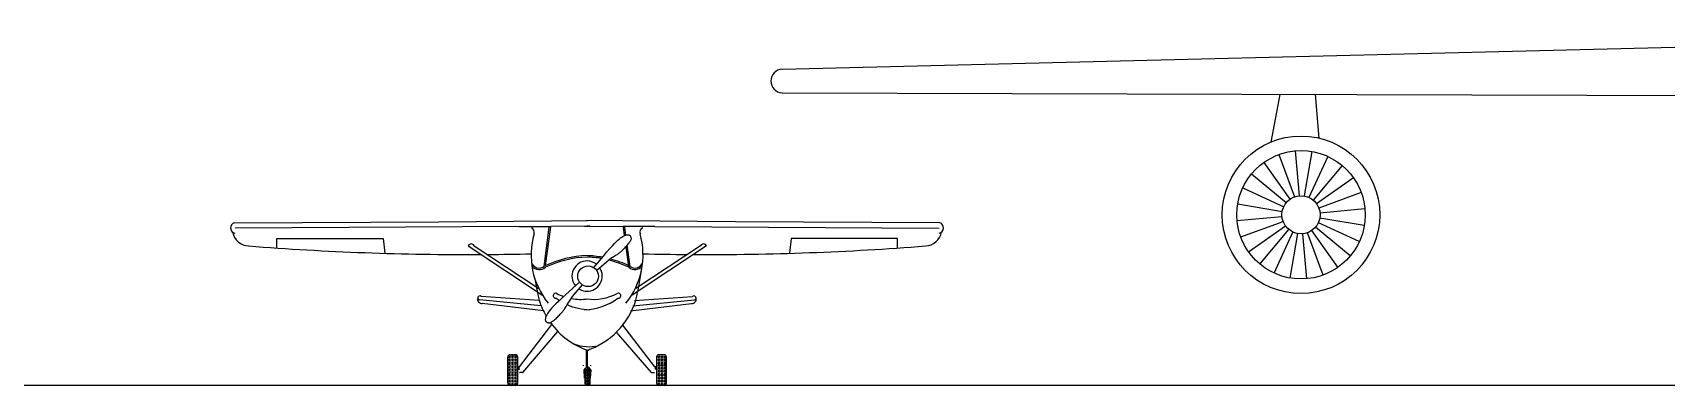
# Model space of a CAD drawing. Extents: x -166 to 11, y 0 to 66.
# Drawn here: x -142.94 to -121.16, y 49.87 to 54.57 of the extents above; entities that cross this region are included whole.
import ezdxf

# ---------------------------------------------------------------- set-up
doc = ezdxf.new("R2010")
doc.units = 0
doc.layers.get('0').update_dxf_attribs({"linetype": 'CONTINUOUS'})
doc.layers.add('AVION', color=7, linetype='CONTINUOUS')

# ---------------------------------------------------------------- blocks, each defined once
blk = doc.blocks.new('*X26')
at = {"color": 0}
for p, q in [((10.053, 1.625), (10.062, 1.625)), ((10.053, 1.562), (10.062, 1.562)), ((10.053, 1.5), (10.062, 1.5)), ((10.053, 1.438), (10.062, 1.438)), ((10.062, 1.625), (10.071, 1.634)), ((10.062, 1.562), (10.074, 1.574)), ((10.062, 1.5), (10.074, 1.511)), ((10.062, 1.438), (10.074, 1.449)), ((10.062, 1.375), (10.074, 1.386)), ((10.114, 1.614), (10.124, 1.624)), ((10.114, 1.551), (10.125, 1.562)), ((10.114, 1.489), (10.125, 1.5)), ((10.114, 1.426), (10.125, 1.438)), ((10.125, 1.562), (10.16, 1.562)), ((10.125, 1.5), (10.16, 1.5)), ((10.125, 1.438), (10.16, 1.438)), ((10.053, 1.375), (10.062, 1.375)), ((10.053, 1.312), (10.062, 1.312)), ((10.053, 1.25), (10.062, 1.25)), ((10.053, 1.188), (10.062, 1.188)), ((10.053, 1.125), (10.062, 1.125)), ((10.053, 1.062), (10.062, 1.062)), ((10.053, 1), (10.062, 1)), ((10.062, 1.312), (10.074, 1.324)), ((10.062, 1.25), (10.074, 1.261)), ((10.062, 1.188), (10.074, 1.199)), ((10.062, 1.125), (10.074, 1.136)), ((10.062, 1.062), (10.074, 1.074)), ((10.062, 1), (10.074, 1.011)), ((10.114, 1.364), (10.125, 1.375)), ((10.114, 1.301), (10.125, 1.312)), ((10.114, 1.239), (10.125, 1.25)), ((10.114, 1.176), (10.125, 1.188)), ((10.114, 1.114), (10.125, 1.125)), ((10.114, 1.051), (10.125, 1.062)), ((10.114, 0.989), (10.125, 1)), ((10.125, 1.375), (10.16, 1.375)), ((10.125, 1.312), (10.16, 1.312)), ((10.125, 1.25), (10.16, 1.25)), ((10.125, 1.188), (10.16, 1.188)), ((10.125, 1.125), (10.16, 1.125)), ((10.125, 1.062), (10.16, 1.062)), ((10.125, 1), (10.15, 1))]:
    blk.add_line(p, q, dxfattribs=at)
blk = doc.blocks.new('*X25')
at = {"color": 0}
for p, q in [((12.561, 2.125), (12.562, 2.125)), ((12.562, 2.125), (12.574, 2.136)), ((12.562, 2.062), (12.574, 2.074)), ((12.564, 2.189), (12.574, 2.199)), ((12.614, 2.239), (12.625, 2.25)), ((12.614, 2.176), (12.625, 2.188)), ((12.614, 2.114), (12.625, 2.125)), ((12.625, 2.25), (12.688, 2.25)), ((12.625, 2.188), (12.688, 2.188)), ((12.625, 2.125), (12.688, 2.125)), ((12.688, 2.25), (12.699, 2.261)), ((12.688, 2.188), (12.699, 2.199)), ((12.688, 2.125), (12.699, 2.136)), ((12.688, 2.062), (12.699, 2.074)), ((12.739, 2.239), (12.75, 2.25)), ((12.739, 2.176), (12.75, 2.188)), ((12.739, 2.114), (12.75, 2.125)), ((12.75, 2.25), (12.812, 2.25)), ((12.75, 2.188), (12.812, 2.188)), ((12.75, 2.125), (12.812, 2.125)), ((12.812, 2.25), (12.824, 2.261)), ((12.812, 2.188), (12.824, 2.199)), ((12.812, 2.125), (12.824, 2.136)), ((12.812, 2.062), (12.824, 2.074)), ((12.864, 2.239), (12.875, 2.25)), ((12.864, 2.176), (12.875, 2.188)), ((12.864, 2.114), (12.875, 2.125)), ((12.875, 2.25), (12.931, 2.25)), ((12.875, 2.188), (12.938, 2.188)), ((12.875, 2.125), (12.938, 2.125)), ((12.938, 2.188), (12.949, 2.199)), ((12.938, 2.125), (12.949, 2.136)), ((12.938, 2.062), (12.949, 2.074)), ((12.561, 2.062), (12.562, 2.062)), ((12.561, 2), (12.562, 2)), ((12.561, 1.938), (12.562, 1.938)), ((12.561, 1.875), (12.562, 1.875)), ((12.561, 1.812), (12.562, 1.812)), ((12.561, 1.75), (12.562, 1.75)), ((12.561, 1.688), (12.562, 1.688)), ((12.561, 1.625), (12.562, 1.625)), ((12.561, 1.562), (12.562, 1.562)), ((12.561, 1.5), (12.562, 1.5)), ((12.561, 1.438), (12.562, 1.438)), ((12.562, 2), (12.574, 2.011)), ((12.562, 1.938), (12.574, 1.949)), ((12.562, 1.875), (12.574, 1.886)), ((12.562, 1.812), (12.574, 1.824)), ((12.562, 1.75), (12.574, 1.761)), ((12.562, 1.688), (12.574, 1.699)), ((12.562, 1.625), (12.574, 1.636)), ((12.562, 1.562), (12.574, 1.574)), ((12.562, 1.5), (12.574, 1.511)), ((12.562, 1.438), (12.574, 1.449)), ((12.562, 1.375), (12.574, 1.386)), ((12.614, 2.051), (12.625, 2.062)), ((12.614, 1.989), (12.625, 2)), ((12.614, 1.926), (12.625, 1.938)), ((12.614, 1.864), (12.625, 1.875)), ((12.614, 1.801), (12.625, 1.812)), ((12.614, 1.739), (12.625, 1.75)), ((12.614, 1.676), (12.625, 1.688)), ((12.614, 1.614), (12.625, 1.625)), ((12.614, 1.551), (12.625, 1.562)), ((12.614, 1.489), (12.625, 1.5)), ((12.614, 1.426), (12.625, 1.438)), ((12.625, 2.062), (12.688, 2.062)), ((12.625, 2), (12.688, 2)), ((12.625, 1.938), (12.688, 1.938)), ((12.625, 1.875), (12.688, 1.875)), ((12.625, 1.812), (12.688, 1.812)), ((12.625, 1.75), (12.688, 1.75)), ((12.625, 1.688), (12.688, 1.688)), ((12.625, 1.625), (12.688, 1.625)), ((12.625, 1.562), (12.688, 1.562)), ((12.625, 1.5), (12.688, 1.5)), ((12.625, 1.438), (12.688, 1.438)), ((12.688, 2), (12.699, 2.011)), ((12.688, 1.938), (12.699, 1.949)), ((12.688, 1.875), (12.699, 1.886)), ((12.688, 1.812), (12.699, 1.824)), ((12.688, 1.75), (12.699, 1.761)), ((12.688, 1.688), (12.699, 1.699)), ((12.688, 1.625), (12.699, 1.636)), ((12.688, 1.562), (12.699, 1.574)), ((12.688, 1.5), (12.699, 1.511)), ((12.688, 1.438), (12.699, 1.449)), ((12.688, 1.375), (12.699, 1.386)), ((12.739, 2.051), (12.75, 2.062)), ((12.739, 1.989), (12.75, 2)), ((12.739, 1.926), (12.75, 1.938)), ((12.739, 1.864), (12.75, 1.875)), ((12.739, 1.801), (12.75, 1.812)), ((12.739, 1.739), (12.75, 1.75)), ((12.739, 1.676), (12.75, 1.688)), ((12.739, 1.614), (12.75, 1.625)), ((12.739, 1.551), (12.75, 1.562)), ((12.739, 1.489), (12.75, 1.5)), ((12.739, 1.426), (12.75, 1.438)), ((12.75, 2.062), (12.812, 2.062)), ((12.75, 2), (12.812, 2)), ((12.75, 1.938), (12.812, 1.938)), ((12.75, 1.875), (12.812, 1.875)), ((12.75, 1.812), (12.812, 1.812)), ((12.75, 1.75), (12.812, 1.75)), ((12.75, 1.688), (12.812, 1.688)), ((12.75, 1.625), (12.812, 1.625)), ((12.75, 1.562), (12.812, 1.562)), ((12.75, 1.5), (12.812, 1.5)), ((12.75, 1.438), (12.812, 1.438)), ((12.812, 2), (12.824, 2.011)), ((12.812, 1.938), (12.824, 1.949)), ((12.812, 1.875), (12.824, 1.886)), ((12.812, 1.812), (12.824, 1.824)), ((12.812, 1.75), (12.824, 1.761)), ((12.812, 1.688), (12.824, 1.699)), ((12.812, 1.625), (12.824, 1.636)), ((12.812, 1.562), (12.824, 1.574)), ((12.812, 1.5), (12.824, 1.511)), ((12.812, 1.438), (12.824, 1.449)), ((12.812, 1.375), (12.824, 1.386)), ((12.864, 2.051), (12.875, 2.062)), ((12.864, 1.989), (12.875, 2)), ((12.864, 1.926), (12.875, 1.938)), ((12.864, 1.864), (12.875, 1.875)), ((12.864, 1.801), (12.875, 1.812)), ((12.864, 1.739), (12.875, 1.75)), ((12.864, 1.676), (12.875, 1.688)), ((12.864, 1.614), (12.875, 1.625)), ((12.864, 1.551), (12.875, 1.562)), ((12.864, 1.489), (12.875, 1.5)), ((12.864, 1.426), (12.875, 1.438)), ((12.875, 2.062), (12.938, 2.062)), ((12.875, 2), (12.938, 2)), ((12.875, 1.938), (12.938, 1.938)), ((12.875, 1.875), (12.938, 1.875)), ((12.875, 1.812), (12.938, 1.812)), ((12.875, 1.75), (12.938, 1.75)), ((12.875, 1.688), (12.938, 1.688)), ((12.875, 1.625), (12.938, 1.625)), ((12.875, 1.562), (12.938, 1.562)), ((12.875, 1.5), (12.938, 1.5)), ((12.875, 1.438), (12.938, 1.438)), ((12.938, 2), (12.949, 2.011)), ((12.938, 1.938), (12.949, 1.949)), ((12.938, 1.875), (12.949, 1.886)), ((12.938, 1.812), (12.949, 1.824)), ((12.938, 1.75), (12.949, 1.761)), ((12.938, 1.688), (12.949, 1.699)), ((12.938, 1.625), (12.949, 1.636)), ((12.938, 1.562), (12.949, 1.574)), ((12.938, 1.5), (12.949, 1.511)), ((12.938, 1.438), (12.949, 1.449)), ((12.938, 1.375), (12.949, 1.386)), ((12.561, 1.375), (12.562, 1.375)), ((12.561, 1.312), (12.562, 1.312)), ((12.561, 1.25), (12.562, 1.25)), ((12.561, 1.188), (12.562, 1.188)), ((12.561, 1.125), (12.562, 1.125)), ((12.561, 1.062), (12.562, 1.062)), ((12.562, 1.312), (12.574, 1.324)), ((12.562, 1.25), (12.574, 1.261)), ((12.562, 1.188), (12.574, 1.199)), ((12.562, 1.125), (12.574, 1.136)), ((12.562, 1.062), (12.574, 1.074)), ((12.614, 1.364), (12.625, 1.375)), ((12.614, 1.301), (12.625, 1.312)), ((12.614, 1.239), (12.625, 1.25)), ((12.614, 1.176), (12.625, 1.188)), ((12.614, 1.114), (12.625, 1.125)), ((12.614, 1.051), (12.625, 1.062)), ((12.614, 0.989), (12.625, 1)), ((12.625, 1.375), (12.688, 1.375)), ((12.625, 1.312), (12.688, 1.312)), ((12.625, 1.25), (12.688, 1.25)), ((12.625, 1.188), (12.688, 1.188)), ((12.625, 1.125), (12.688, 1.125)), ((12.625, 1.062), (12.688, 1.062)), ((12.625, 1), (12.688, 1)), ((12.688, 1.312), (12.699, 1.324)), ((12.688, 1.25), (12.699, 1.261)), ((12.688, 1.188), (12.699, 1.199)), ((12.688, 1.125), (12.699, 1.136)), ((12.688, 1.062), (12.699, 1.074)), ((12.688, 1), (12.699, 1.011)), ((12.739, 1.364), (12.75, 1.375)), ((12.739, 1.301), (12.75, 1.312)), ((12.739, 1.239), (12.75, 1.25)), ((12.739, 1.176), (12.75, 1.188)), ((12.739, 1.114), (12.75, 1.125)), ((12.739, 1.051), (12.75, 1.062)), ((12.739, 0.989), (12.75, 1)), ((12.75, 1.375), (12.812, 1.375)), ((12.75, 1.312), (12.812, 1.312)), ((12.75, 1.25), (12.812, 1.25)), ((12.75, 1.188), (12.812, 1.188)), ((12.75, 1.125), (12.812, 1.125)), ((12.75, 1.062), (12.812, 1.062)), ((12.75, 1), (12.812, 1)), ((12.812, 1.312), (12.824, 1.324)), ((12.812, 1.25), (12.824, 1.261)), ((12.812, 1.188), (12.824, 1.199)), ((12.812, 1.125), (12.824, 1.136)), ((12.812, 1.062), (12.824, 1.074)), ((12.812, 1), (12.824, 1.011)), ((12.864, 1.364), (12.875, 1.375)), ((12.864, 1.301), (12.875, 1.312)), ((12.864, 1.239), (12.875, 1.25)), ((12.864, 1.176), (12.875, 1.188)), ((12.864, 1.114), (12.875, 1.125)), ((12.864, 1.051), (12.875, 1.062)), ((12.864, 0.989), (12.875, 1)), ((12.875, 1.375), (12.938, 1.375)), ((12.875, 1.312), (12.938, 1.312)), ((12.875, 1.25), (12.938, 1.25)), ((12.875, 1.188), (12.938, 1.188)), ((12.875, 1.125), (12.938, 1.125)), ((12.875, 1.062), (12.938, 1.062)), ((12.875, 1), (12.938, 1)), ((12.938, 1.312), (12.949, 1.324)), ((12.938, 1.25), (12.949, 1.261)), ((12.938, 1.188), (12.949, 1.199)), ((12.938, 1.125), (12.949, 1.136)), ((12.938, 1.062), (12.949, 1.074)), ((12.938, 1), (12.949, 1.011))]:
    blk.add_line(p, q, dxfattribs=at)

msp = doc.modelspace()

# ---------------------------------------------------------------- linework, layer by layer
at = {"layer": 'AVION'}
for p, q in [((-132.949, 54.089), (-113.068, 54.575)), ((-132.949, 53.77), (-112.802, 53.714)), ((-126.312, 53.752), (-126.434, 53.116)), ((-125.842, 53.75), (-125.795, 53.169)), ((-126.328, 52.949), (-126.12, 52.385)), ((-126.11, 52.998), (-126.056, 52.399)), ((-125.887, 52.989), (-125.989, 52.397)), ((-125.674, 52.923), (-125.926, 52.377)), ((-126.69, 52.693), (-126.228, 52.309)), ((-126.526, 52.845), (-126.179, 52.354)), ((-125.485, 52.804), (-125.87, 52.342)), ((-126.809, 52.505), (-126.263, 52.253)), ((-125.333, 52.64), (-125.825, 52.293)), ((-126.876, 52.291), (-126.283, 52.189)), ((-125.23, 52.442), (-125.794, 52.234)), ((-140.248, 52.039), (-137.524, 52.05)), ((-137.524, 52.05), (-136.02, 52.065)), ((-136.02, 52.065), (-135.54, 52.069)), ((-135.074, 52.065), (-135.553, 52.069)), ((-133.57, 52.05), (-135.074, 52.065)), ((-130.845, 52.039), (-133.57, 52.05)), ((-126.885, 52.068), (-126.286, 52.123)), ((-126.835, 51.85), (-126.271, 52.058)), ((-125.255, 51.788), (-125.801, 52.04)), ((-125.189, 52.001), (-125.782, 52.103)), ((-125.18, 52.224), (-125.779, 52.169)), ((-136.451, 51.991), (-140.239, 51.967)), ((-139.682, 51.828), (-138.264, 51.828)), ((-139.682, 51.703), (-139.682, 51.828)), ((-138.264, 51.828), (-138.243, 51.632)), ((-136.451, 51.991), (-136.03, 51.989)), ((-136.12, 51.456), (-136.05, 51.982)), ((-136.099, 51.468), (-136.031, 51.98)), ((-135.544, 51.993), (-136.03, 51.989)), ((-135.583, 51.993), (-135.544, 51.993)), ((-135.511, 51.993), (-135.549, 51.993)), ((-135.549, 51.993), (-135.064, 51.989)), ((-134.643, 51.991), (-135.064, 51.989)), ((-135.048, 51.868), (-135.063, 51.98)), ((-135.029, 51.875), (-135.044, 51.982)), ((-134.643, 51.991), (-130.854, 51.967)), ((-132.829, 51.828), (-132.851, 51.632)), ((-131.411, 51.828), (-132.829, 51.828)), ((-131.411, 51.703), (-131.411, 51.828)), ((-126.731, 51.652), (-126.24, 51.999)), ((-126.58, 51.488), (-126.195, 51.951)), ((-126.391, 51.369), (-126.139, 51.915)), ((-126.178, 51.303), (-126.076, 51.895)), ((-125.954, 51.294), (-126.009, 51.893)), ((-125.736, 51.343), (-125.944, 51.907)), ((-125.539, 51.447), (-125.886, 51.938)), ((-125.375, 51.599), (-125.837, 51.983)), ((-137.132, 51.734), (-136.141, 51.075)), ((-137.052, 51.734), (-136.189, 51.162)), ((-134.991, 51.446), (-135.028, 51.723)), ((-134.973, 51.456), (-135.011, 51.742)), ((-133.955, 51.734), (-134.946, 51.075)), ((-134.035, 51.734), (-134.898, 51.162)), ((-135.256, 51.541), (-135.288, 51.516)), ((-136.16, 50.933), (-136.981, 51.01)), ((-136.185, 51.004), (-136.958, 51.057)), ((-136.129, 50.864), (-136.943, 50.964)), ((-134.969, 50.864), (-134.156, 50.964)), ((-134.939, 50.933), (-134.117, 51.01)), ((-134.914, 51.004), (-134.14, 51.057)), ((-136.448, 50.119), (-136.018, 50.684)), ((-136.404, 50.043), (-135.935, 50.589)), ((-134.69, 50.043), (-135.153, 50.583)), ((-134.646, 50.119), (-135.07, 50.676)), ((-135.555, 50.109), (-135.555, 50.349)), ((-135.54, 49.872), (-135.54, 50.337)), ((-135.54, 50.117), (-135.54, 50.337)), ((-136.605, 49.903), (-136.605, 50.249)), ((-136.573, 50.28), (-136.503, 50.28)), ((-136.472, 50.249), (-136.472, 49.903)), ((-136.472, 50.119), (-136.448, 50.119)), ((-136.472, 50.103), (-136.448, 50.103)), ((-136.472, 50.087), (-136.448, 50.087)), ((-135.587, 50.075), (-135.566, 50.099)), ((-135.566, 50.099), (-135.54, 50.117)), ((-135.552, 50.082), (-135.54, 50.082)), ((-135.515, 50.099), (-135.54, 50.117)), ((-135.529, 50.082), (-135.54, 50.082)), ((-135.507, 50.075), (-135.528, 50.099)), ((-135.493, 50.075), (-135.515, 50.099)), ((-134.621, 50.119), (-134.646, 50.119)), ((-134.621, 50.103), (-134.646, 50.103)), ((-134.621, 50.087), (-134.646, 50.087)), ((-134.622, 50.249), (-134.622, 49.903)), ((-134.52, 50.28), (-134.59, 50.28)), ((-134.488, 49.903), (-134.488, 50.249)), ((-165.978, 49.872), (11.04, 49.872)), ((-136.503, 49.872), (-136.573, 49.872)), ((-136.404, 50.043), (-136.444, 50.042)), ((-135.579, 49.969), (-135.587, 50.075)), ((-135.572, 49.969), (-135.579, 49.969)), ((-135.574, 49.894), (-135.574, 50.06)), ((-135.552, 49.872), (-135.54, 49.872)), ((-135.529, 49.872), (-135.54, 49.872)), ((-135.522, 49.969), (-135.514, 49.969)), ((-135.52, 49.894), (-135.52, 50.06)), ((-135.514, 49.969), (-135.507, 50.075)), ((-135.508, 49.969), (-135.501, 49.969)), ((-135.506, 49.894), (-135.506, 50.06)), ((-135.501, 49.969), (-135.493, 50.075)), ((-134.69, 50.043), (-134.649, 50.042)), ((-134.59, 49.872), (-134.52, 49.872))]:
    msp.add_line(p, q, dxfattribs=at)
for points in [[(-135.459, 51.443), (-135.33, 51.595), (-135.282, 51.651), (-135.242, 51.697), (-135.208, 51.734), (-135.181, 51.764), (-135.157, 51.787), (-135.137, 51.807), (-135.118, 51.823), (-135.1, 51.837), (-135.084, 51.848), (-135.069, 51.857), (-135.056, 51.864), (-135.043, 51.87), (-135.032, 51.874), (-135.022, 51.877), (-135.014, 51.879), (-135.006, 51.88), (-134.999, 51.88), (-134.994, 51.879), (-134.988, 51.877), (-134.984, 51.875), (-134.979, 51.872), (-134.976, 51.869), (-134.972, 51.864), (-134.969, 51.86), (-134.966, 51.855), (-134.963, 51.849), (-134.962, 51.843), (-134.961, 51.836), (-134.96, 51.829), (-134.961, 51.822), (-134.963, 51.814), (-134.966, 51.806), (-134.97, 51.798), (-134.975, 51.789), (-134.982, 51.78), (-134.989, 51.77), (-134.997, 51.759), (-135.006, 51.748), (-135.016, 51.737), (-135.026, 51.725), (-135.037, 51.713), (-135.049, 51.701), (-135.06, 51.689), (-135.071, 51.678), (-135.082, 51.667), (-135.091, 51.657), (-135.1, 51.649), (-135.109, 51.641), (-135.117, 51.634), (-135.126, 51.628), (-135.135, 51.621), (-135.146, 51.614), (-135.158, 51.607), (-135.171, 51.598), (-135.187, 51.588), (-135.206, 51.576), (-135.229, 51.561), (-135.256, 51.541)], [(-135.288, 51.516), (-135.325, 51.484), (-135.418, 51.403)], [(-135.646, 51.246), (-135.829, 51.082), (-135.884, 51.032), (-135.928, 50.991), (-135.964, 50.957), (-135.993, 50.928), (-136.016, 50.904), (-136.035, 50.883), (-136.051, 50.863), (-136.064, 50.845), (-136.074, 50.829), (-136.083, 50.814), (-136.09, 50.8), (-136.095, 50.788), (-136.099, 50.777), (-136.102, 50.767), (-136.103, 50.758), (-136.104, 50.75), (-136.104, 50.744), (-136.103, 50.738), (-136.101, 50.733), (-136.099, 50.728), (-136.096, 50.724), (-136.092, 50.72), (-136.088, 50.717), (-136.083, 50.713), (-136.078, 50.711), (-136.072, 50.708), (-136.066, 50.707), (-136.059, 50.706), (-136.052, 50.706), (-136.045, 50.707), (-136.037, 50.709), (-136.03, 50.712), (-136.021, 50.717), (-136.012, 50.722), (-136.003, 50.728), (-135.994, 50.736), (-135.983, 50.744), (-135.973, 50.754), (-135.961, 50.764), (-135.95, 50.775), (-135.938, 50.786), (-135.926, 50.798), (-135.915, 50.809), (-135.904, 50.821), (-135.894, 50.832), (-135.884, 50.842), (-135.876, 50.851), (-135.869, 50.86), (-135.862, 50.868), (-135.856, 50.877), (-135.849, 50.887), (-135.843, 50.897), (-135.835, 50.909), (-135.827, 50.923), (-135.818, 50.94), (-135.806, 50.959), (-135.792, 50.982), (-135.773, 51.009), (-135.748, 51.042), (-135.718, 51.081), (-135.609, 51.211)]]:
    msp.add_lwpolyline(points, dxfattribs=at)
for centre, radius in [((-126.032, 52.146), 1.05), ((-126.032, 52.146), 0.856), ((-126.032, 52.146), 0.254), ((-135.533, 51.326), 0.138)]:
    msp.add_circle(centre, radius, dxfattribs=at)
for centre, radius, start, end in [((-132.936, 53.93), 0.16, 94.9093, 265.0907), ((-140.226, 51.971), 0.0717, 108.549, 258.3559), ((-130.868, 51.971), 0.0717, 281.6441, 71.451), ((-140.046, 51.959), 0.229, 190.871, 267.1936), ((-135.271, 51.61), 1.022, 163.9914, 218.9689), ((-136.319, 51.911), 0.0686, 343.9914, 63.9033), ((-135.823, 51.61), 1.022, 321.0311, 16.0086), ((-134.775, 51.911), 0.0686, 116.0967, 196.0086), ((-131.048, 51.959), 0.229, 272.8064, 349.129), ((-137.13, 89.109), 37.493, 265.5229, 270.2681), ((-137.092, 51.71), 0.0465, 31.0444, 148.9556), ((-137.13, 89.109), 37.493, 270.3898, 271.2804), ((-135.486, 50.132), 1.471, 92.2727, 115.1454), ((-135.608, 50.132), 1.471, 79.6641, 87.7273), ((-133.963, 89.109), 37.493, 268.7196, 269.6194), ((-133.963, 89.109), 37.493, 269.7412, 274.4771), ((-133.995, 51.71), 0.0465, 31.0444, 148.9556), ((-136.184, 51.545), 0.109, 197.8303, 309.4665), ((-136.184, 51.545), 0.128, 220.2785, 309.4665), ((-135.486, 50.132), 1.452, 92.2727, 115.1454), ((-135.547, 51.328), 0.202, 88.933, 220.3474), ((-135.547, 51.328), 0.202, 268.6546, 33.1217), ((-135.608, 50.132), 1.452, 80.1016, 87.7273), ((-135.547, 51.328), 0.202, 51.8521, 91.067), ((-135.608, 50.132), 1.452, 64.8546, 76.0014), ((-135.608, 50.132), 1.471, 64.8546, 75.3848), ((-134.91, 51.545), 0.128, 230.5335, 319.7215), ((-134.91, 51.545), 0.109, 230.5335, 342.1697), ((-140.722, 52.315), 5.971, 347.348, 351.4478), ((-130.36, 52.315), 5.971, 189.8199, 192.652), ((-136.95, 51.021), 0.0566, 165.2882, 276.9666), ((-136.977, 51.037), 0.0272, 45.0496, 261.8539), ((-135.206, 51.31), 1.025, 197.2119, 210.2111), ((-135.964, 51.066), 0.0334, 63.0287, 280.7225), ((-135.493, 51.665), 0.785, 233.6993, 237.5091), ((-135.627, 51.728), 0.71, 243.0287, 251.101), ((-135.493, 51.665), 0.785, 245.9953, 268.7198), ((-135.627, 51.728), 0.71, 259.4373, 277.2259), ((-135.547, 51.328), 0.202, 237.84, 271.3454), ((-135.6, 51.665), 0.785, 271.2802, 306.3007), ((-135.466, 51.728), 0.71, 262.7741, 296.9713), ((-135.876, 51.31), 1.025, 288.3121, 342.7881), ((-135.129, 51.066), 0.0334, 259.2775, 116.9713), ((-134.149, 51.021), 0.0566, 263.0334, 14.7118), ((-134.121, 51.037), 0.0272, 278.1461, 134.9504), ((-135.206, 51.31), 1.025, 215.883, 251.6879), ((-135.528, 50.906), 0.519, 247.8953, 284.8006), ((-136.573, 50.249), 0.0315, 90, 180), ((-136.503, 50.249), 0.0315, 0, 90), ((-135.577, 50.136), 0.0221, 169.0509, 191.3048), ((-135.552, 50.06), 0.0221, 90, 180), ((-135.542, 50.06), 0.0221, 0, 90), ((-135.529, 50.06), 0.0221, 0, 90), ((-135.517, 50.136), 0.0221, 348.6952, 10.9491), ((-134.59, 50.249), 0.0315, 90, 180), ((-134.52, 50.249), 0.0315, 0, 90), ((-136.573, 49.903), 0.0315, 180, 270), ((-136.503, 49.903), 0.0315, 270, 0), ((-136.444, 50.045), 0.00379, 180.06, 260.6936), ((-136.403, 50.046), 0.00379, 260.6936, 358.2412), ((-135.552, 49.894), 0.0221, 180, 270), ((-135.542, 49.894), 0.0221, 270, 0), ((-135.529, 49.894), 0.0221, 270, 0), ((-134.69, 50.046), 0.00379, 181.7588, 279.3064), ((-134.65, 50.045), 0.00379, 279.3064, 359.94), ((-134.59, 49.903), 0.0315, 180, 270), ((-134.52, 49.903), 0.0315, 270, 0)]:
    msp.add_arc(centre, radius, start, end, dxfattribs=at)

# ---------------------------------------------------------------- block references
at = {"layer": 'AVION', "yscale": 0.3154720846601359, "zscale": 0.3154720846601359}
for name, p, xscale in [('*X25', (-132.509, 49.567), -0.3154720846601359), ('*X26', (-132.369, 49.567), -0.3154720846601359), ('*X26', (-138.725, 49.567), 0.3154720846601359), ('*X26', (-138.712, 49.567), 0.3154720846601359), ('*X25', (-138.584, 49.567), 0.3154720846601359)]:
    msp.add_blockref(name, p, dxfattribs=dict(at, xscale=xscale))

doc.saveas('drawing.dxf')
